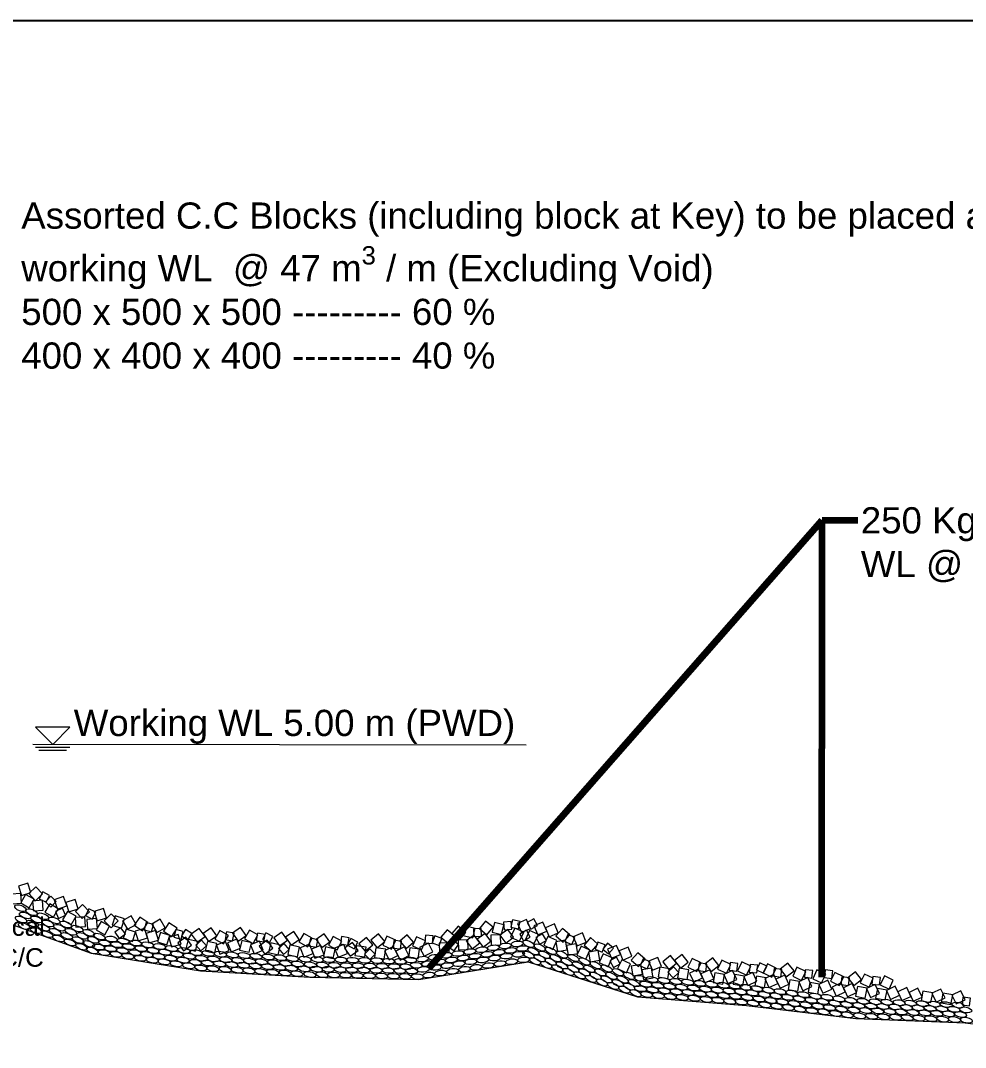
# Model space of a CAD drawing. Header units: inches. Extents: x -8940 to 26362, y -28010 to 990.
# Drawn here: x 4162.38 to 4205.63, y -22291.41 to -22244.39 of the extents above; entities that cross this region are included whole.
import ezdxf

# ---------------------------------------------------------------- set-up
doc = ezdxf.new("R2010")
doc.units = ezdxf.units.IN
doc.header["$MEASUREMENT"] = 0
doc.layers.add('LINE', color=7, linetype='Continuous')
doc.styles.get("Standard").update_dxf_attribs({"font": 'arial.ttf'})
doc.dimstyles.get("Standard").update_dxf_attribs({"dimtxt": 0.18, "dimasz": 0.18, "dimexe": 0.18, "dimexo": 0.0625, "dimgap": 0.09, "dimtad": 0, "dimtih": 1, "dimtoh": 1, "dimdec": 4, "dimzin": 0, "dimdsep": 46, "dimtxsty": 'Standard', "dimcen": 0.09, "dimadec": 0, "dimazin": 0, "dimtfac": 1, "dimtdec": 4, "dimtofl": 0, "dimtmove": 0, "dimatfit": 3, "dimfxl": 1, "dimtolj": 1, "dimtzin": 0, "dimarcsym": 0})

msp = doc.modelspace()

# ---------------------------------------------------------------- linework, layer by layer
at = {"color": 6, "lineweight": 20}
msp.add_lwpolyline([(4105.617251, -22268.869382), (4115.617251, -22268.940382), (4125.617251, -22269.819382), (4126.617251, -22270.507382), (4130.617251, -22271.291382), (4131.617251, -22272.337382), (4132.617251, -22272.987382), (4135.617251, -22275.097382), (4140.617251, -22276.797382), (4145.617251, -22279.497382), (4150.617251, -22280.997382), (4155.617251, -22283.097382), (4160.617251, -22285.297382), (4165.617251, -22287.097382), (4170.617251, -22287.897382), (4175.617251, -22288.197382), (4180.617251, -22288.297382), (4185.617251, -22287.497382), (4190.617251, -22289.087382), (4195.617251, -22289.487382), (4200.617251, -22290.087382), (4205.617251, -22290.287382), (4210.617251, -22290.897382)], dxfattribs=at)
at = {"layer": 'LINE', "color": 0, "linetype": 'ByBlock', "lineweight": 20, "ltscale": 0.5}
for p, q in [((4163.849148, -22277.537382), (4163.057148, -22276.745382)), ((4164.641148, -22276.745382), (4163.057148, -22276.745382)), ((4163.849148, -22277.537382), (4164.641148, -22276.745382)), ((4185.52249, -22277.564579), (4162.944646, -22277.537382)), ((4163.057148, -22277.669382), (4164.641148, -22277.669382)), ((4163.215548, -22277.801382), (4164.482748, -22277.801382))]:
    msp.add_line(p, q, dxfattribs=at)
at = {"layer": 'LINE', "color": 7, "lineweight": -2, "ltscale": 0.5}
msp.add_lwpolyline([(4089.482995, -22367.737677), (4089.482995, -22244.391398), (4263.912077, -22244.391398), (4263.912077, -22367.737677), (4089.482995, -22367.737677)], close=True, dxfattribs=at)
at = {"layer": 'LINE', "color": 0, "linetype": 'ByBlock', "lineweight": 20, "ltscale": 0.5}
for points in [[(4162.426597, -22284.458149), (4162.853387, -22284.315496), (4162.710734, -22283.888706), (4162.283943, -22284.031359), (4162.426597, -22284.458149)], [(4162.753868, -22284.37022), (4163.068814, -22284.691637), (4163.390231, -22284.376691), (4163.075285, -22284.055274), (4162.753868, -22284.37022)], [(4161.978985, -22284.842002), (4162.427477, -22284.805193), (4162.390668, -22284.356701), (4161.942176, -22284.39351), (4161.978985, -22284.842002)], [(4162.386404, -22284.793381), (4162.775793, -22285.018938), (4163.00135, -22284.629548), (4162.61196, -22284.403992), (4162.386404, -22284.793381)], [(4163.23774, -22284.602077), (4163.54998, -22284.76021), (4163.708113, -22284.44797), (4163.395873, -22284.289837), (4163.23774, -22284.602077)], [(4163.518693, -22284.741276), (4163.768602, -22284.986317), (4164.013644, -22284.736408), (4163.763734, -22284.491367), (4163.518693, -22284.741276)], [(4164.065783, -22285.074151), (4164.492573, -22284.931497), (4164.34992, -22284.504707), (4163.923129, -22284.64736), (4164.065783, -22285.074151)], [(4164.581412, -22285.201045), (4165.010325, -22285.064904), (4164.874183, -22284.635992), (4164.445271, -22284.772133), (4164.581412, -22285.201045)], [(4162.966729, -22285.157277), (4163.415221, -22285.120468), (4163.378411, -22284.671976), (4162.929919, -22284.708785), (4162.966729, -22285.157277)], [(4163.48973, -22285.22365), (4163.87912, -22285.449206), (4164.104676, -22285.059817), (4163.715286, -22284.83426), (4163.48973, -22285.22365)], [(4163.977587, -22285.183529), (4164.119795, -22285.503337), (4164.439602, -22285.361129), (4164.297395, -22285.041321), (4163.977587, -22285.183529)], [(4164.892641, -22285.18259), (4165.202658, -22285.508763), (4165.528832, -22285.198746), (4165.218814, -22284.872572), (4164.892641, -22285.18259)], [(4165.348301, -22285.368979), (4165.658098, -22285.531846), (4165.820965, -22285.222049), (4165.511168, -22285.059182), (4165.348301, -22285.368979)], [(4165.893335, -22285.616049), (4166.320126, -22285.473396), (4166.177472, -22285.046605), (4165.750682, -22285.189259), (4165.893335, -22285.616049)], [(4164.302885, -22285.569391), (4164.692275, -22285.794947), (4164.917831, -22285.405558), (4164.528441, -22285.180001), (4164.302885, -22285.569391)], [(4164.909814, -22285.911123), (4165.358306, -22285.874314), (4165.321496, -22285.425822), (4164.873004, -22285.462631), (4164.909814, -22285.911123)], [(4165.445723, -22285.999902), (4165.894215, -22285.963092), (4165.857406, -22285.5146), (4165.408914, -22285.55141), (4165.445723, -22285.999902)], [(4166.208709, -22285.606707), (4166.523655, -22285.928124), (4166.845072, -22285.613178), (4166.530126, -22285.291761), (4166.208709, -22285.606707)], [(4166.573252, -22285.810159), (4167.001028, -22285.949828), (4167.140697, -22285.522051), (4166.71292, -22285.382383), (4166.573252, -22285.810159)], [(4167.27489, -22285.997957), (4167.666124, -22285.775615), (4167.443782, -22285.384381), (4167.052548, -22285.606723), (4167.27489, -22285.997957)], [(4167.587041, -22285.813683), (4167.958099, -22286.068272), (4168.212689, -22285.697214), (4167.841631, -22285.442625), (4167.587041, -22285.813683)], [(4168.614829, -22286.155679), (4169.002634, -22285.927409), (4168.774363, -22285.539604), (4168.386559, -22285.767875), (4168.614829, -22286.155679)], [(4184.825689, -22285.906916), (4185.167476, -22285.982291), (4185.242851, -22285.640504), (4184.901064, -22285.565128), (4184.825689, -22285.906916)], [(4185.306296, -22286.149451), (4185.719029, -22285.970143), (4185.539721, -22285.55741), (4185.126988, -22285.736718), (4185.306296, -22286.149451)], [(4185.570061, -22285.688099), (4185.739601, -22285.994295), (4186.045797, -22285.824755), (4185.876258, -22285.518559), (4185.570061, -22285.688099)], [(4165.841245, -22286.029868), (4166.230635, -22286.255425), (4166.456191, -22285.866035), (4166.066802, -22285.640479), (4165.841245, -22286.029868)], [(4166.689067, -22286.134877), (4166.894659, -22286.418129), (4167.177911, -22286.212537), (4166.972319, -22285.929285), (4166.689067, -22286.134877)], [(4167.079032, -22286.416163), (4167.506809, -22286.555832), (4167.646477, -22286.128055), (4167.218701, -22285.988387), (4167.079032, -22286.416163)], [(4167.75531, -22286.522725), (4168.186348, -22286.393474), (4168.057096, -22285.962435), (4167.626058, -22286.091687), (4167.75531, -22286.522725)], [(4168.030336, -22286.027327), (4168.367226, -22286.122225), (4168.462124, -22285.785336), (4168.125234, -22285.690438), (4168.030336, -22286.027327)], [(4168.256806, -22286.624208), (4168.687845, -22286.494956), (4168.558593, -22286.063918), (4168.127555, -22286.193169), (4168.256806, -22286.624208)], [(4168.921369, -22286.080971), (4169.296259, -22286.329884), (4169.545172, -22285.954993), (4169.170282, -22285.706081), (4168.921369, -22286.080971)], [(4169.394893, -22286.356681), (4169.733187, -22286.446441), (4169.822947, -22286.108146), (4169.484652, -22286.018387), (4169.394893, -22286.356681)], [(4169.739808, -22286.30836), (4170.035203, -22286.496087), (4170.22293, -22286.200692), (4169.927535, -22286.012965), (4169.739808, -22286.30836)], [(4170.456755, -22286.591202), (4170.823189, -22286.330001), (4170.561988, -22285.963567), (4170.195554, -22286.224768), (4170.456755, -22286.591202)], [(4170.986955, -22286.561796), (4171.357322, -22286.306202), (4171.101727, -22285.935835), (4170.73136, -22286.191429), (4170.986955, -22286.561796)], [(4171.279188, -22286.453153), (4171.671023, -22286.674434), (4171.892304, -22286.282599), (4171.500469, -22286.061318), (4171.279188, -22286.453153)], [(4172.337584, -22286.539742), (4172.704018, -22286.278541), (4172.442816, -22285.912107), (4172.076382, -22286.173309), (4172.337584, -22286.539742)], [(4172.636446, -22286.438602), (4173.031604, -22286.653893), (4173.246895, -22286.258736), (4172.851738, -22286.043444), (4172.636446, -22286.438602)], [(4181.96179, -22286.653876), (4182.248134, -22286.306735), (4181.900993, -22286.020391), (4181.614649, -22286.367533), (4181.96179, -22286.653876)], [(4182.466313, -22286.488247), (4182.757907, -22286.145504), (4182.415164, -22285.853909), (4182.12357, -22286.196652), (4182.466313, -22286.488247)], [(4182.645292, -22286.287855), (4183.081048, -22286.400182), (4183.193374, -22285.964426), (4182.757619, -22285.8521), (4182.645292, -22286.287855)], [(4183.134924, -22286.337), (4183.483954, -22286.310951), (4183.457905, -22285.961922), (4183.108876, -22285.98797), (4183.134924, -22286.337)], [(4183.728067, -22286.257703), (4184.014411, -22285.910561), (4183.667269, -22285.624217), (4183.380926, -22285.971359), (4183.728067, -22286.257703)], [(4183.96157, -22286.129269), (4184.398985, -22286.23495), (4184.504666, -22285.797535), (4184.067251, -22285.691854), (4183.96157, -22286.129269)], [(4184.588162, -22286.637321), (4184.948999, -22286.36844), (4184.680118, -22286.007603), (4184.319281, -22286.276484), (4184.588162, -22286.637321)], [(4184.523781, -22286.02287), (4184.872374, -22285.991513), (4184.841016, -22285.64292), (4184.492424, -22285.674278), (4184.523781, -22286.02287)], [(4184.813004, -22286.35687), (4185.220571, -22286.547631), (4185.411331, -22286.140064), (4185.003765, -22285.949304), (4184.813004, -22286.35687)], [(4185.233648, -22286.218679), (4185.403188, -22286.524876), (4185.709384, -22286.355336), (4185.539844, -22286.04914), (4185.233648, -22286.218679)], [(4185.490311, -22286.461701), (4185.897877, -22286.652461), (4186.088637, -22286.244895), (4185.681071, -22286.054134), (4185.490311, -22286.461701)], [(4186.051142, -22286.262564), (4186.463875, -22286.083256), (4186.284567, -22285.670523), (4185.871834, -22285.849831), (4186.051142, -22286.262564)], [(4186.575869, -22286.344035), (4186.991283, -22286.17103), (4186.818278, -22285.755616), (4186.402863, -22285.928621), (4186.575869, -22286.344035)], [(4186.884304, -22286.298525), (4187.22157, -22286.596438), (4187.519482, -22286.259172), (4187.182216, -22285.961259), (4186.884304, -22286.298525)], [(4168.649916, -22286.571286), (4169.077692, -22286.710955), (4169.217361, -22286.283178), (4168.789584, -22286.143509), (4168.649916, -22286.571286)], [(4169.293217, -22286.806573), (4169.724256, -22286.677322), (4169.595004, -22286.246283), (4169.163966, -22286.375535), (4169.293217, -22286.806573)], [(4169.843051, -22286.983034), (4170.209485, -22286.721833), (4169.948284, -22286.355399), (4169.58185, -22286.6166), (4169.843051, -22286.983034)], [(4169.949583, -22286.902591), (4170.387904, -22287.004445), (4170.489758, -22286.566123), (4170.051437, -22286.464269), (4169.949583, -22286.902591)], [(4170.404392, -22286.721587), (4170.633889, -22286.985843), (4170.898145, -22286.756347), (4170.668648, -22286.492091), (4170.404392, -22286.721587)], [(4171.744129, -22286.462821), (4172.088007, -22286.527996), (4172.153182, -22286.184117), (4171.809303, -22286.118943), (4171.744129, -22286.462821)], [(4172.021758, -22287.037692), (4172.439891, -22286.871364), (4172.273564, -22286.453231), (4171.855431, -22286.619558), (4172.021758, -22287.037692)], [(4172.408759, -22286.95071), (4172.847081, -22287.052564), (4172.948935, -22286.614242), (4172.510613, -22286.512388), (4172.408759, -22286.95071)], [(4173.166964, -22286.518858), (4173.511794, -22286.578791), (4173.571728, -22286.233961), (4173.226897, -22286.174027), (4173.166964, -22286.518858)], [(4173.565345, -22287.133899), (4173.931779, -22286.872698), (4173.670577, -22286.506264), (4173.304143, -22286.767466), (4173.565345, -22287.133899)], [(4173.449649, -22286.476091), (4173.760281, -22286.637359), (4173.921549, -22286.326726), (4173.610917, -22286.165458), (4173.449649, -22286.476091)], [(4174.239731, -22286.754719), (4174.606165, -22286.493518), (4174.344963, -22286.127084), (4173.978529, -22286.388285), (4174.239731, -22286.754719)], [(4174.76993, -22286.725313), (4175.140297, -22286.469719), (4174.884703, -22286.099352), (4174.514336, -22286.354946), (4174.76993, -22286.725313)], [(4175.118869, -22286.581238), (4175.510704, -22286.802519), (4175.731985, -22286.410684), (4175.34015, -22286.189403), (4175.118869, -22286.581238)], [(4175.579098, -22286.755434), (4175.922976, -22286.820608), (4175.988151, -22286.47673), (4175.644273, -22286.411555), (4175.579098, -22286.755434)], [(4176.172553, -22286.832355), (4176.538987, -22286.571154), (4176.277785, -22286.20472), (4175.911352, -22286.465922), (4176.172553, -22286.832355)], [(4176.471415, -22286.731215), (4176.866573, -22286.946506), (4177.081864, -22286.551348), (4176.686707, -22286.336057), (4176.471415, -22286.731215)], [(4177.018502, -22286.672219), (4177.363333, -22286.732153), (4177.423266, -22286.387322), (4177.078436, -22286.327389), (4177.018502, -22286.672219)], [(4177.341324, -22286.733271), (4177.651957, -22286.894539), (4177.813225, -22286.583907), (4177.502592, -22286.422639), (4177.341324, -22286.733271)], [(4178.160195, -22287.008427), (4178.502469, -22286.716283), (4178.210325, -22286.374009), (4177.868051, -22286.666153), (4178.160195, -22287.008427)], [(4178.704924, -22286.845734), (4179.051605, -22286.558833), (4178.764704, -22286.212152), (4178.418023, -22286.499053), (4178.704924, -22286.845734)], [(4178.956721, -22286.727182), (4179.366351, -22286.91347), (4179.552639, -22286.503841), (4179.143009, -22286.317552), (4178.956721, -22286.727182)], [(4179.43038, -22286.860604), (4179.77863, -22286.89556), (4179.813586, -22286.54731), (4179.465336, -22286.512354), (4179.43038, -22286.860604)], [(4180.028282, -22286.88551), (4180.370556, -22286.593365), (4180.078411, -22286.251091), (4179.736137, -22286.543235), (4180.028282, -22286.88551)], [(4180.317191, -22286.758706), (4180.729609, -22286.938738), (4180.909641, -22286.52632), (4180.497223, -22286.346289), (4180.317191, -22286.758706)], [(4180.892469, -22286.621822), (4181.241211, -22286.651473), (4181.270862, -22286.302731), (4180.92212, -22286.27308), (4180.892469, -22286.621822)], [(4181.214407, -22286.617612), (4181.537913, -22286.751193), (4181.671494, -22286.427687), (4181.347988, -22286.294106), (4181.214407, -22286.617612)], [(4181.944958, -22286.793371), (4182.235029, -22286.989225), (4182.430883, -22286.699154), (4182.140811, -22286.5033), (4181.944958, -22286.793371)], [(4182.425302, -22286.948219), (4182.87505, -22286.933156), (4182.859987, -22286.483409), (4182.410239, -22286.498471), (4182.425302, -22286.948219)], [(4183.04592, -22286.896586), (4183.406757, -22286.627706), (4183.137876, -22286.266869), (4182.777039, -22286.535749), (4183.04592, -22286.896586)], [(4183.551881, -22286.820426), (4183.912718, -22286.551546), (4183.643838, -22286.190709), (4183.283001, -22286.459589), (4183.551881, -22286.820426)], [(4183.918453, -22286.722784), (4184.368201, -22286.707722), (4184.353139, -22286.257974), (4183.903391, -22286.273036), (4183.918453, -22286.722784)], [(4185.972814, -22286.379213), (4186.142354, -22286.68541), (4186.44855, -22286.51587), (4186.279011, -22286.209673), (4185.972814, -22286.379213)], [(4186.330505, -22286.735255), (4186.738071, -22286.926016), (4186.928832, -22286.518449), (4186.521265, -22286.327689), (4186.330505, -22286.735255)], [(4186.964907, -22287.022789), (4187.408485, -22286.947031), (4187.332727, -22286.503454), (4186.88915, -22286.579212), (4186.964907, -22287.022789)], [(4187.298258, -22286.564601), (4187.621071, -22286.699848), (4187.756318, -22286.377035), (4187.433505, -22286.241788), (4187.298258, -22286.564601)], [(4187.862752, -22286.763228), (4188.275485, -22286.58392), (4188.096177, -22286.171187), (4187.683444, -22286.350495), (4187.862752, -22286.763228)], [(4188.176112, -22286.726435), (4188.517873, -22287.019179), (4188.810617, -22286.677418), (4188.468856, -22286.384674), (4188.176112, -22286.726435)], [(4170.828292, -22286.995481), (4171.266613, -22287.097335), (4171.368467, -22286.659013), (4170.930146, -22286.557159), (4170.828292, -22286.995481)], [(4171.508613, -22287.144832), (4171.926746, -22286.978505), (4171.760419, -22286.560372), (4171.342286, -22286.726699), (4171.508613, -22287.144832)], [(4173.070119, -22287.129034), (4173.488253, -22286.962707), (4173.321925, -22286.544574), (4172.903792, -22286.710901), (4173.070119, -22287.129034)], [(4173.732558, -22287.066108), (4174.17088, -22287.167962), (4174.272734, -22286.72964), (4173.834412, -22286.627786), (4173.732558, -22287.066108)], [(4174.187368, -22286.885104), (4174.416864, -22287.14936), (4174.681121, -22286.919864), (4174.451624, -22286.655608), (4174.187368, -22286.885104)], [(4174.611267, -22287.158998), (4175.049589, -22287.260852), (4175.151443, -22286.82253), (4174.713121, -22286.720676), (4174.611267, -22287.158998)], [(4175.348294, -22287.272917), (4175.766428, -22287.106589), (4175.6001, -22286.688456), (4175.181967, -22286.854784), (4175.348294, -22287.272917)], [(4175.856728, -22287.330304), (4176.274861, -22287.163977), (4176.108533, -22286.745844), (4175.6904, -22286.912171), (4175.856728, -22287.330304)], [(4176.243728, -22287.243322), (4176.68205, -22287.345176), (4176.783904, -22286.906855), (4176.345582, -22286.805001), (4176.243728, -22287.243322)], [(4176.921658, -22287.282396), (4177.339791, -22287.116069), (4177.173464, -22286.697935), (4176.755331, -22286.864263), (4176.921658, -22287.282396)], [(4177.46637, -22287.23938), (4177.832804, -22286.978179), (4177.571603, -22286.611745), (4177.205169, -22286.872946), (4177.46637, -22287.23938)], [(4177.686804, -22287.198306), (4178.132334, -22287.26157), (4178.195599, -22286.816039), (4177.750068, -22286.752775), (4177.686804, -22287.198306)], [(4178.119395, -22287.14288), (4178.37105, -22287.386129), (4178.614298, -22287.134474), (4178.362644, -22286.891225), (4178.119395, -22287.14288)], [(4178.584663, -22287.291597), (4179.030194, -22287.354861), (4179.093458, -22286.90933), (4178.647927, -22286.846066), (4178.584663, -22287.291597)], [(4179.245557, -22287.396233), (4179.647602, -22287.194096), (4179.445465, -22286.792051), (4179.04342, -22286.994188), (4179.245557, -22287.396233)], [(4179.757057, -22287.40909), (4180.159102, -22287.206953), (4179.956965, -22286.804907), (4179.55492, -22287.007044), (4179.757057, -22287.40909)], [(4180.135004, -22287.288709), (4180.580535, -22287.351974), (4180.643799, -22286.906443), (4180.198268, -22286.843179), (4180.135004, -22287.288709)], [(4180.849173, -22287.238117), (4181.251219, -22287.03598), (4181.049082, -22286.633934), (4180.647036, -22286.836071), (4180.849173, -22287.238117)], [(4181.552492, -22287.08592), (4182.00224, -22287.070858), (4181.987178, -22286.62111), (4181.53743, -22286.636173), (4181.552492, -22287.08592)], [(4187.450299, -22287.184632), (4187.893876, -22287.108874), (4187.818118, -22286.665297), (4187.374541, -22286.741055), (4187.450299, -22287.184632)], [(4187.846927, -22287.180013), (4188.254494, -22287.370773), (4188.445254, -22286.963207), (4188.037688, -22286.772446), (4187.846927, -22287.180013)], [(4188.456759, -22287.491945), (4188.900337, -22287.416187), (4188.824579, -22286.97261), (4188.381001, -22287.048368), (4188.456759, -22287.491945)], [(4188.67835, -22286.915238), (4189.003185, -22287.045556), (4189.133503, -22286.720721), (4188.808668, -22286.590403), (4188.67835, -22286.915238)], [(4189.026583, -22286.90931), (4189.296898, -22287.131639), (4189.519226, -22286.861324), (4189.248911, -22286.638995), (4189.026583, -22286.90931)], [(4189.4263, -22287.328766), (4189.839033, -22287.149458), (4189.659725, -22286.736725), (4189.246992, -22286.916033), (4189.4263, -22287.328766)], [(4189.951027, -22287.410237), (4190.366441, -22287.237232), (4190.193436, -22286.821817), (4189.778022, -22286.994822), (4189.951027, -22287.410237)], [(4188.865469, -22287.527902), (4189.273035, -22287.718663), (4189.463796, -22287.311096), (4189.056229, -22287.120336), (4188.865469, -22287.527902)], [(4189.347972, -22287.445415), (4189.517512, -22287.751611), (4189.823709, -22287.582071), (4189.654169, -22287.275875), (4189.347972, -22287.445415)], [(4189.705663, -22287.801457), (4190.113229, -22287.992217), (4190.30399, -22287.584651), (4189.896423, -22287.39389), (4189.705663, -22287.801457)], [(4190.332668, -22287.413972), (4190.669933, -22287.711885), (4190.967846, -22287.374619), (4190.63058, -22287.076707), (4190.332668, -22287.413972)], [(4190.746622, -22287.680049), (4191.069435, -22287.815295), (4191.204682, -22287.492482), (4190.881869, -22287.357235), (4190.746622, -22287.680049)], [(4191.311116, -22287.878676), (4191.723849, -22287.699368), (4191.544541, -22287.286635), (4191.131808, -22287.465942), (4191.311116, -22287.878676)], [(4192.059536, -22287.836626), (4192.411797, -22287.556604), (4192.131776, -22287.204343), (4191.779514, -22287.484364), (4192.059536, -22287.836626)], [(4192.587469, -22287.779511), (4192.943952, -22287.504884), (4192.669324, -22287.148401), (4192.312842, -22287.423029), (4192.587469, -22287.779511)], [(4192.928943, -22287.740975), (4193.331822, -22287.941445), (4193.532293, -22287.538566), (4193.129413, -22287.338096), (4192.928943, -22287.740975)], [(4193.994325, -22287.936602), (4194.346587, -22287.656581), (4194.066565, -22287.30432), (4193.714304, -22287.584341), (4193.994325, -22287.936602)], [(4194.287485, -22287.819959), (4194.693368, -22288.014275), (4194.887684, -22287.608391), (4194.4818, -22287.414076), (4194.287485, -22287.819959)], [(4190.413271, -22288.138237), (4190.856849, -22288.062479), (4190.781091, -22287.618902), (4190.337513, -22287.694659), (4190.413271, -22288.138237)], [(4190.898662, -22288.300079), (4191.34224, -22288.224322), (4191.266482, -22287.780744), (4190.822905, -22287.856502), (4190.898662, -22288.300079)], [(4191.569355, -22288.174131), (4192.012406, -22288.252905), (4192.091181, -22287.809854), (4191.648129, -22287.731079), (4191.569355, -22288.174131)], [(4192.014068, -22287.969573), (4192.257081, -22288.221456), (4192.508963, -22287.978443), (4192.265951, -22287.72656), (4192.014068, -22287.969573)], [(4192.451721, -22288.220906), (4192.894772, -22288.29968), (4192.973547, -22287.856629), (4192.530496, -22287.777854), (4192.451721, -22288.220906)], [(4193.194253, -22288.419698), (4193.603109, -22288.231716), (4193.415126, -22287.822861), (4193.006271, -22288.010843), (4193.194253, -22288.419698)], [(4193.397657, -22287.890845), (4193.744475, -22287.937933), (4193.791564, -22287.591116), (4193.444746, -22287.544027), (4193.397657, -22287.890845)], [(4193.704993, -22288.450398), (4194.113848, -22288.262415), (4193.925866, -22287.85356), (4193.51701, -22288.041543), (4193.704993, -22288.450398)], [(4194.756698, -22288.486748), (4195.165553, -22288.298766), (4194.977571, -22287.889911), (4194.568715, -22288.077893), (4194.756698, -22288.486748)], [(4194.821476, -22287.87234), (4195.16897, -22287.914144), (4195.210774, -22287.56665), (4194.86328, -22287.524845), (4194.821476, -22287.87234)], [(4195.203243, -22287.905002), (4195.609127, -22288.099318), (4195.803442, -22287.693434), (4195.397558, -22287.499119), (4195.203243, -22287.905002)], [(4195.737234, -22287.957383), (4196.084728, -22287.999187), (4196.126533, -22287.651693), (4195.779038, -22287.609888), (4195.737234, -22287.957383)], [(4196.072067, -22287.861529), (4196.390714, -22288.006318), (4196.535504, -22287.687671), (4196.216857, -22287.542882), (4196.072067, -22287.861529)], [(4196.368997, -22287.98927), (4196.771876, -22288.189741), (4196.972347, -22287.786861), (4196.569468, -22287.586391), (4196.368997, -22287.98927)], [(4196.837712, -22288.139141), (4197.18453, -22288.186229), (4197.231618, -22287.839411), (4196.8848, -22287.792323), (4196.837712, -22288.139141)], [(4197.43438, -22288.184898), (4197.786641, -22287.904877), (4197.50662, -22287.552615), (4197.154358, -22287.832636), (4197.43438, -22288.184898)], [(4197.727539, -22288.146133), (4198.133422, -22288.340449), (4198.327738, -22287.934565), (4197.921854, -22287.74025), (4197.727539, -22288.146133)], [(4198.26153, -22288.198514), (4198.609024, -22288.240318), (4198.650829, -22287.892824), (4198.303334, -22287.85102), (4198.26153, -22288.198514)], [(4198.641139, -22288.265642), (4199.047023, -22288.459958), (4199.241338, -22288.054074), (4198.835455, -22287.859759), (4198.641139, -22288.265642)], [(4199.177288, -22288.205678), (4199.524783, -22288.247483), (4199.566587, -22287.899988), (4199.219092, -22287.858184), (4199.177288, -22288.205678)], [(4200.522822, -22288.574355), (4200.875083, -22288.294334), (4200.595062, -22287.942072), (4200.242801, -22288.222094), (4200.522822, -22288.574355)], [(4194.078273, -22288.431256), (4194.521325, -22288.510031), (4194.600099, -22288.066979), (4194.157048, -22287.988205), (4194.078273, -22288.431256)], [(4194.994031, -22288.516299), (4195.437083, -22288.595074), (4195.515857, -22288.152022), (4195.072806, -22288.073248), (4194.994031, -22288.516299)], [(4195.672456, -22288.571792), (4196.081312, -22288.383809), (4195.893329, -22287.974954), (4195.484474, -22288.162937), (4195.672456, -22288.571792)], [(4195.990959, -22288.588713), (4196.434011, -22288.667487), (4196.512785, -22288.224436), (4196.069734, -22288.145661), (4195.990959, -22288.588713)], [(4196.634308, -22288.667994), (4197.043163, -22288.480011), (4196.85518, -22288.071156), (4196.446325, -22288.259139), (4196.634308, -22288.667994)], [(4197.145047, -22288.698693), (4197.553903, -22288.510711), (4197.36592, -22288.101856), (4196.957065, -22288.289838), (4197.145047, -22288.698693)], [(4197.518327, -22288.75743), (4197.961379, -22288.836205), (4198.040153, -22288.393153), (4197.597102, -22288.314379), (4197.518327, -22288.75743)], [(4198.196752, -22288.812923), (4198.605607, -22288.62494), (4198.417625, -22288.216085), (4198.00877, -22288.404068), (4198.196752, -22288.812923)], [(4199.110353, -22288.932432), (4199.519208, -22288.744449), (4199.331225, -22288.335594), (4198.92237, -22288.523576), (4199.110353, -22288.932432)], [(4199.457439, -22288.378727), (4199.860319, -22288.579198), (4200.060789, -22288.176319), (4199.65791, -22287.975848), (4199.457439, -22288.378727)], [(4199.926154, -22288.528598), (4200.272972, -22288.575686), (4200.32006, -22288.228868), (4199.973242, -22288.18178), (4199.926154, -22288.528598)], [(4200.815981, -22288.457712), (4201.221865, -22288.652027), (4201.41618, -22288.246143), (4201.010297, -22288.051828), (4200.815981, -22288.457712)], [(4201.349972, -22288.510092), (4201.697467, -22288.551896), (4201.739271, -22288.204402), (4201.391776, -22288.162598), (4201.349972, -22288.510092)], [(4201.731739, -22288.542755), (4202.137623, -22288.73707), (4202.331938, -22288.331187), (4201.926055, -22288.136871), (4201.731739, -22288.542755)], [(4198.431928, -22288.876939), (4198.874979, -22288.955714), (4198.953754, -22288.512662), (4198.510702, -22288.433888), (4198.431928, -22288.876939)], [(4199.72275, -22289.057451), (4200.131605, -22288.869468), (4199.943622, -22288.460613), (4199.534767, -22288.648596), (4199.72275, -22289.057451)], [(4200.23349, -22289.088151), (4200.642345, -22288.900168), (4200.454362, -22288.491313), (4200.045507, -22288.679295), (4200.23349, -22289.088151)], [(4200.60677, -22289.069009), (4201.049821, -22289.147783), (4201.128596, -22288.704732), (4200.685544, -22288.625957), (4200.60677, -22289.069009)], [(4201.285195, -22289.124501), (4201.69405, -22288.936518), (4201.506067, -22288.527663), (4201.097212, -22288.715646), (4201.285195, -22289.124501)], [(4201.522528, -22289.154052), (4201.965579, -22289.232826), (4202.044354, -22288.789775), (4201.601302, -22288.711), (4201.522528, -22289.154052)], [(4202.200953, -22289.209544), (4202.609808, -22289.021562), (4202.421825, -22288.612706), (4202.01297, -22288.800689), (4202.200953, -22289.209544)], [(4202.727472, -22289.267197), (4203.136327, -22289.079215), (4202.948344, -22288.67036), (4202.539489, -22288.858342), (4202.727472, -22289.267197)], [(4203.238211, -22289.297897), (4203.647067, -22289.109914), (4203.459084, -22288.701059), (4203.050229, -22288.889042), (4203.238211, -22289.297897)], [(4203.611491, -22289.278755), (4204.054543, -22289.35753), (4204.133317, -22288.914478), (4203.690266, -22288.835704), (4203.611491, -22289.278755)], [(4204.289916, -22289.334248), (4204.698771, -22289.146265), (4204.510789, -22288.73741), (4204.101934, -22288.925392), (4204.289916, -22289.334248)], [(4205.205675, -22289.419291), (4205.61453, -22289.231308), (4205.426547, -22288.822453), (4205.017692, -22289.010436), (4205.205675, -22289.419291)], [(4204.52725, -22289.363798), (4204.970301, -22289.442573), (4205.049076, -22288.999521), (4204.606024, -22288.920747), (4204.52725, -22289.363798)], [(4205.476786, -22289.462737), (4205.82428, -22289.504541), (4205.866084, -22289.157047), (4205.51859, -22289.115242), (4205.476786, -22289.462737)]]:
    msp.add_lwpolyline(points, dxfattribs=at)
at = {"layer": 'LINE', "color": 7, "lineweight": 20, "ltscale": 0.5}
for centre, major_axis in [((4162.372456, -22285.036138), (-0.261054, 0.095773)), ((4162.880788, -22285.219137), (-0.261054, 0.095773)), ((4162.400636, -22285.55383), (-0.261054, 0.095773)), ((4162.59262, -22285.36413), (-0.261054, 0.095773)), ((4162.922285, -22285.741624), (-0.261054, 0.095773)), ((4163.11427, -22285.551924), (-0.261054, 0.095773)), ((4163.402437, -22285.406931), (-0.261054, 0.095773)), ((4163.632451, -22285.738469), (-0.261054, 0.095773)), ((4163.920619, -22285.593477), (-0.261054, 0.095773)), ((4162.549487, -22285.857139), (-0.261054, 0.095773)), ((4163.071137, -22286.044933), (-0.261054, 0.095773)), ((4163.440467, -22285.928169), (-0.261054, 0.095773)), ((4163.589318, -22286.231478), (-0.261054, 0.095773)), ((4163.964894, -22286.116963), (-0.261054, 0.095773)), ((4164.156878, -22285.927263), (-0.261054, 0.095773)), ((4164.445045, -22285.78227), (-0.261054, 0.095773)), ((4164.685583, -22286.117597), (-0.261054, 0.095773)), ((4164.97375, -22285.972604), (-0.261054, 0.095773)), ((4165.498172, -22286.161396), (-0.261054, 0.095773)), ((4164.113745, -22286.420272), (-0.261054, 0.095773)), ((4164.493599, -22286.307296), (-0.261054, 0.095773)), ((4164.64245, -22286.610606), (-0.261054, 0.095773)), ((4165.018021, -22286.496088), (-0.261054, 0.095773)), ((4165.210005, -22286.306389), (-0.261054, 0.095773)), ((4165.505517, -22286.671587), (-0.261054, 0.095773)), ((4165.697501, -22286.481887), (-0.261054, 0.095773)), ((4165.985668, -22286.336894), (-0.261054, 0.095773)), ((4166.2289, -22286.629884), (-0.274532, 0.044202)), ((4166.530956, -22286.44964), (-0.274532, 0.044202)), ((4167.078942, -22286.537318), (-0.274532, 0.044202)), ((4167.649813, -22286.628657), (-0.274532, 0.044202)), ((4185.110646, -22286.674301), (-0.276618, -0.028358)), ((4185.632728, -22286.668636), (-0.251713, 0.118161)), ((4165.166872, -22286.799398), (-0.261054, 0.095773)), ((4165.654368, -22286.974896), (-0.261054, 0.095773)), ((4165.95007, -22286.815049), (-0.274532, 0.044202)), ((4166.200297, -22287.071146), (-0.274532, 0.044202)), ((4166.496589, -22286.892569), (-0.274532, 0.044202)), ((4166.746815, -22287.148667), (-0.274532, 0.044202)), ((4166.775418, -22286.707405), (-0.274532, 0.044202)), ((4167.044575, -22286.980247), (-0.274532, 0.044202)), ((4167.323404, -22286.795083), (-0.274532, 0.044202)), ((4167.615446, -22287.071586), (-0.274532, 0.044202)), ((4167.894275, -22286.886422), (-0.274532, 0.044202)), ((4168.158151, -22287.158419), (-0.274532, 0.044202)), ((4168.192518, -22286.71549), (-0.274532, 0.044202)), ((4168.43698, -22286.973255), (-0.274532, 0.044202)), ((4168.739037, -22286.79301), (-0.274532, 0.044202)), ((4168.983499, -22287.050775), (-0.274532, 0.044202)), ((4169.287023, -22286.880688), (-0.274532, 0.044202)), ((4169.531485, -22287.138453), (-0.274532, 0.044202)), ((4169.857894, -22286.972027), (-0.274532, 0.044202)), ((4170.418137, -22287.071596), (-0.274532, 0.044202)), ((4170.96726, -22287.104543), (-0.274532, 0.044202)), ((4171.525019, -22287.138009), (-0.274532, 0.044202)), ((4182.405053, -22287.10908), (-0.276618, -0.028358)), ((4182.939151, -22287.023624), (-0.276618, -0.028358)), ((4183.487482, -22286.935891), (-0.276618, -0.028358)), ((4183.732021, -22287.143169), (-0.276618, -0.028358)), ((4184.023585, -22286.848231), (-0.276618, -0.028358)), ((4184.275688, -22287.056182), (-0.276618, -0.028358)), ((4184.560872, -22286.762265), (-0.276618, -0.028358)), ((4184.812974, -22286.970216), (-0.276618, -0.028358)), ((4185.165063, -22287.143745), (-0.276618, -0.028358)), ((4185.362749, -22286.882252), (-0.276618, -0.028358)), ((4185.629047, -22287.166335), (-0.251713, 0.118161)), ((4185.848247, -22287.00294), (-0.251713, 0.118161)), ((4186.150014, -22286.833133), (-0.251713, 0.118161)), ((4186.365533, -22287.167437), (-0.251713, 0.118161)), ((4186.65261, -22286.992959), (-0.251713, 0.118161)), ((4187.161061, -22287.154646), (-0.251713, 0.118161)), ((4167.294802, -22287.236344), (-0.274532, 0.044202)), ((4167.865673, -22287.327684), (-0.274532, 0.044202)), ((4168.408378, -22287.414517), (-0.274532, 0.044202)), ((4168.70467, -22287.23594), (-0.274532, 0.044202)), ((4168.954896, -22287.492037), (-0.274532, 0.044202)), ((4169.252656, -22287.323618), (-0.274532, 0.044202)), ((4169.502883, -22287.579715), (-0.274532, 0.044202)), ((4169.823527, -22287.414957), (-0.274532, 0.044202)), ((4170.102356, -22287.229792), (-0.274532, 0.044202)), ((4170.38377, -22287.514526), (-0.274532, 0.044202)), ((4170.662599, -22287.329361), (-0.274532, 0.044202)), ((4170.932893, -22287.547473), (-0.274532, 0.044202)), ((4171.211722, -22287.362309), (-0.274532, 0.044202)), ((4171.490651, -22287.580938), (-0.274532, 0.044202)), ((4171.769481, -22287.395774), (-0.274532, 0.044202)), ((4172.043505, -22287.61411), (-0.274532, 0.044202)), ((4172.077872, -22287.17118), (-0.274532, 0.044202)), ((4172.322334, -22287.428945), (-0.274532, 0.044202)), ((4172.617465, -22287.203556), (-0.274532, 0.044202)), ((4172.861927, -22287.461321), (-0.274532, 0.044202)), ((4173.159905, -22287.237107), (-0.274532, 0.044202)), ((4173.404367, -22287.494872), (-0.274532, 0.044202)), ((4173.717663, -22287.270572), (-0.274532, 0.044202)), ((4173.962126, -22287.528337), (-0.274532, 0.044202)), ((4174.270517, -22287.303744), (-0.274532, 0.044202)), ((4174.514979, -22287.561509), (-0.274532, 0.044202)), ((4174.81011, -22287.336119), (-0.274532, 0.044202)), ((4175.054572, -22287.593884), (-0.274532, 0.044202)), ((4175.401392, -22287.371596), (-0.274532, 0.044202)), ((4175.645854, -22287.629361), (-0.274532, 0.044202)), ((4175.960556, -22287.382779), (-0.274532, 0.044202)), ((4176.493325, -22287.392465), (-0.27734, 0.020107)), ((4177.04846, -22287.403568), (-0.27734, 0.020107)), ((4177.578636, -22287.414171), (-0.27734, 0.020107)), ((4178.129595, -22287.42519), (-0.27734, 0.020107)), ((4178.68744, -22287.436406), (-0.27734, 0.020107)), ((4179.233994, -22287.460956), (-0.27734, 0.020107)), ((4179.76417, -22287.47156), (-0.27734, 0.020107)), ((4180.233986, -22287.406251), (-0.27734, 0.020107)), ((4180.775563, -22287.367785), (-0.276618, -0.028358)), ((4181.015673, -22287.577785), (-0.276618, -0.028358)), ((4181.322579, -22287.280263), (-0.276618, -0.028358)), ((4181.562689, -22287.490262), (-0.276618, -0.028358)), ((4181.85918, -22287.194407), (-0.276618, -0.028358)), ((4182.09929, -22287.404406), (-0.276618, -0.028358)), ((4182.451906, -22287.57785), (-0.276618, -0.028358)), ((4182.649592, -22287.316358), (-0.276618, -0.028358)), ((4182.986004, -22287.492394), (-0.276618, -0.028358)), ((4183.18369, -22287.230902), (-0.276618, -0.028358)), ((4183.534335, -22287.404661), (-0.276618, -0.028358)), ((4184.078002, -22287.317675), (-0.276618, -0.028358)), ((4184.328228, -22287.573772), (-0.276618, -0.028358)), ((4184.615288, -22287.231709), (-0.276618, -0.028358)), ((4184.865515, -22287.487806), (-0.276618, -0.028358)), ((4185.41529, -22287.399842), (-0.276618, -0.028358)), ((4185.928585, -22287.463408), (-0.251713, 0.118161)), ((4186.146333, -22287.330832), (-0.251713, 0.118161)), ((4186.445871, -22287.627905), (-0.251713, 0.118161)), ((4186.64893, -22287.490657), (-0.251713, 0.118161)), ((4186.868129, -22287.327263), (-0.251713, 0.118161)), ((4187.157381, -22287.652345), (-0.251713, 0.118161)), ((4187.37658, -22287.48895), (-0.251713, 0.118161)), ((4187.681997, -22287.315256), (-0.251713, 0.118161)), ((4187.897515, -22287.64956), (-0.251713, 0.118161)), ((4188.199283, -22287.479753), (-0.251713, 0.118161)), ((4188.701879, -22287.639578), (-0.251713, 0.118161)), ((4170.073753, -22287.671054), (-0.274532, 0.044202)), ((4170.633997, -22287.770623), (-0.274532, 0.044202)), ((4171.183119, -22287.80357), (-0.274532, 0.044202)), ((4171.740878, -22287.837036), (-0.274532, 0.044202)), ((4172.293731, -22287.870207), (-0.274532, 0.044202)), ((4172.583098, -22287.646485), (-0.274532, 0.044202)), ((4172.833324, -22287.902583), (-0.274532, 0.044202)), ((4173.125538, -22287.680036), (-0.274532, 0.044202)), ((4173.375764, -22287.936134), (-0.274532, 0.044202)), ((4173.683296, -22287.713502), (-0.274532, 0.044202)), ((4173.933523, -22287.969599), (-0.274532, 0.044202)), ((4174.23615, -22287.746673), (-0.274532, 0.044202)), ((4174.486376, -22288.002771), (-0.274532, 0.044202)), ((4174.775742, -22287.779049), (-0.274532, 0.044202)), ((4175.025969, -22288.035146), (-0.274532, 0.044202)), ((4175.367024, -22287.814526), (-0.274532, 0.044202)), ((4175.617251, -22288.070623), (-0.274532, 0.044202)), ((4175.926188, -22287.825709), (-0.274532, 0.044202)), ((4176.176415, -22288.081806), (-0.274532, 0.044202)), ((4176.205018, -22287.640544), (-0.274532, 0.044202)), ((4176.458958, -22287.835394), (-0.27734, 0.020107)), ((4176.737788, -22287.65023), (-0.27734, 0.020107)), ((4177.014093, -22287.846497), (-0.27734, 0.020107)), ((4177.292922, -22287.661333), (-0.27734, 0.020107)), ((4177.544269, -22287.857101), (-0.27734, 0.020107)), ((4177.823098, -22287.671936), (-0.27734, 0.020107)), ((4178.095228, -22287.86812), (-0.27734, 0.020107)), ((4178.374057, -22287.682955), (-0.27734, 0.020107)), ((4178.653073, -22287.879335), (-0.27734, 0.020107)), ((4178.931902, -22287.694171), (-0.27734, 0.020107)), ((4179.208207, -22287.890438), (-0.27734, 0.020107)), ((4179.487037, -22287.705274), (-0.27734, 0.020107)), ((4179.738384, -22287.901042), (-0.27734, 0.020107)), ((4180.017213, -22287.715877), (-0.27734, 0.020107)), ((4180.289343, -22287.912061), (-0.27734, 0.020107)), ((4180.487029, -22287.650568), (-0.27734, 0.020107)), ((4180.817987, -22287.839277), (-0.276618, -0.028358)), ((4181.365003, -22287.751754), (-0.276618, -0.028358)), ((4181.61523, -22288.007852), (-0.276618, -0.028358)), ((4181.901604, -22287.665898), (-0.276618, -0.028358)), ((4182.151831, -22287.921996), (-0.276618, -0.028358)), ((4182.702132, -22287.833947), (-0.276618, -0.028358)), ((4183.236231, -22287.748492), (-0.276618, -0.028358)), ((4183.784562, -22287.660759), (-0.276618, -0.028358)), ((4186.948467, -22287.787731), (-0.251713, 0.118161)), ((4187.456918, -22287.949418), (-0.251713, 0.118161)), ((4187.678316, -22287.812954), (-0.251713, 0.118161)), ((4187.977853, -22288.110028), (-0.251713, 0.118161)), ((4188.195602, -22287.977451), (-0.251713, 0.118161)), ((4188.414802, -22287.814057), (-0.251713, 0.118161)), ((4188.917398, -22287.973882), (-0.251713, 0.118161)), ((4189.21033, -22287.801266), (-0.251713, 0.118161)), ((4189.72564, -22287.965557), (-0.251713, 0.118161)), ((4190.240829, -22288.128965), (-0.251713, 0.118161)), ((4176.709185, -22288.091492), (-0.27734, 0.020107)), ((4177.264319, -22288.102594), (-0.27734, 0.020107)), ((4177.794495, -22288.113198), (-0.27734, 0.020107)), ((4178.345454, -22288.124217), (-0.27734, 0.020107)), ((4178.9033, -22288.135433), (-0.27734, 0.020107)), ((4179.458434, -22288.146535), (-0.27734, 0.020107)), ((4179.98861, -22288.157139), (-0.27734, 0.020107)), ((4180.539569, -22288.168158), (-0.27734, 0.020107)), ((4181.068213, -22288.095374), (-0.276618, -0.028358)), ((4188.495139, -22288.274525), (-0.251713, 0.118161)), ((4188.698199, -22288.137277), (-0.251713, 0.118161)), ((4188.997736, -22288.43435), (-0.251713, 0.118161)), ((4189.20665, -22288.298964), (-0.251713, 0.118161)), ((4189.425849, -22288.13557), (-0.251713, 0.118161)), ((4189.506187, -22288.596038), (-0.251713, 0.118161)), ((4189.719863, -22288.462166), (-0.251713, 0.118161)), ((4189.939062, -22288.298772), (-0.251713, 0.118161)), ((4190.456348, -22288.463269), (-0.251713, 0.118161)), ((4190.73793, -22288.248401), (-0.273719, 0.048986)), ((4190.999597, -22288.514044), (-0.273719, 0.048986)), ((4191.285171, -22288.301015), (-0.273719, 0.048986)), ((4191.546837, -22288.566659), (-0.273719, 0.048986)), ((4191.82604, -22288.344285), (-0.273719, 0.048986)), ((4192.372046, -22288.387965), (-0.273719, 0.048986)), ((4192.919086, -22288.422893), (-0.273719, 0.048986)), ((4193.466326, -22288.475508), (-0.273719, 0.048986)), ((4194.007196, -22288.518777), (-0.273719, 0.048986)), ((4194.553202, -22288.562458), (-0.273719, 0.048986)), ((4190.0194, -22288.759239), (-0.251713, 0.118161)), ((4190.237149, -22288.626663), (-0.251713, 0.118161)), ((4190.536686, -22288.923736), (-0.251713, 0.118161)), ((4190.760387, -22288.721299), (-0.273719, 0.048986)), ((4191.032785, -22288.985567), (-0.273719, 0.048986)), ((4191.307628, -22288.773913), (-0.273719, 0.048986)), ((4191.580026, -22289.038182), (-0.273719, 0.048986)), ((4191.848497, -22288.817183), (-0.273719, 0.048986)), ((4192.087707, -22288.609928), (-0.273719, 0.048986)), ((4192.394504, -22288.860863), (-0.273719, 0.048986)), ((4192.633713, -22288.653609), (-0.273719, 0.048986)), ((4192.941543, -22288.895791), (-0.273719, 0.048986)), ((4193.180752, -22288.688537), (-0.273719, 0.048986)), ((4193.488784, -22288.948406), (-0.273719, 0.048986)), ((4193.727993, -22288.741151), (-0.273719, 0.048986)), ((4194.029653, -22288.991675), (-0.273719, 0.048986)), ((4194.268862, -22288.784421), (-0.273719, 0.048986)), ((4194.575659, -22289.035356), (-0.273719, 0.048986)), ((4194.814869, -22288.828101), (-0.273719, 0.048986)), ((4195.075137, -22288.595377), (-0.273719, 0.048986)), ((4195.336803, -22288.861021), (-0.273719, 0.048986)), ((4195.577815, -22288.656915), (-0.273719, 0.048986)), ((4195.884044, -22288.913635), (-0.273719, 0.048986)), ((4196.074508, -22288.720651), (-0.273719, 0.048986)), ((4196.421326, -22288.986798), (-0.273719, 0.048986)), ((4196.61179, -22288.793814), (-0.273719, 0.048986)), ((4197.155212, -22288.859029), (-0.273719, 0.048986)), ((4197.679575, -22288.922958), (-0.273719, 0.048986)), ((4198.216857, -22288.996121), (-0.273719, 0.048986)), ((4192.120895, -22289.081451), (-0.273719, 0.048986)), ((4192.666902, -22289.125132), (-0.273719, 0.048986)), ((4193.213941, -22289.160059), (-0.273719, 0.048986)), ((4193.761182, -22289.212674), (-0.273719, 0.048986)), ((4194.302051, -22289.255944), (-0.273719, 0.048986)), ((4194.848057, -22289.299624), (-0.273719, 0.048986)), ((4195.097594, -22289.068275), (-0.273719, 0.048986)), ((4195.369992, -22289.332544), (-0.273719, 0.048986)), ((4195.644834, -22289.12089), (-0.273719, 0.048986)), ((4195.917232, -22289.385158), (-0.273719, 0.048986)), ((4196.182117, -22289.194053), (-0.273719, 0.048986)), ((4196.454515, -22289.458321), (-0.273719, 0.048986)), ((4196.725539, -22289.259268), (-0.273719, 0.048986)), ((4196.964748, -22289.052013), (-0.273719, 0.048986)), ((4197.249902, -22289.323196), (-0.273719, 0.048986)), ((4197.489111, -22289.115942), (-0.273719, 0.048986)), ((4197.787184, -22289.396359), (-0.273719, 0.048986)), ((4198.026393, -22289.189105), (-0.273719, 0.048986)), ((4198.330606, -22289.461574), (-0.273719, 0.048986)), ((4198.569815, -22289.25432), (-0.273719, 0.048986)), ((4198.760279, -22289.061336), (-0.273719, 0.048986)), ((4199.112346, -22289.31073), (-0.273719, 0.048986)), ((4199.30281, -22289.117746), (-0.273719, 0.048986)), ((4199.649628, -22289.383893), (-0.273719, 0.048986)), ((4199.840092, -22289.190909), (-0.273719, 0.048986)), ((4200.19305, -22289.449108), (-0.273719, 0.048986)), ((4200.383514, -22289.256124), (-0.273719, 0.048986)), ((4200.757434, -22289.492534), (-0.273719, 0.048986)), ((4200.947898, -22289.29955), (-0.273719, 0.048986)), ((4201.306795, -22289.513673), (-0.273719, 0.048986)), ((4201.497259, -22289.320689), (-0.273719, 0.048986)), ((4202.043138, -22289.342524), (-0.273719, 0.048986)), ((4202.60245, -22289.364896), (-0.273719, 0.048986)), ((4203.117303, -22289.38549), (-0.273719, 0.048986)), ((4203.661442, -22289.407256), (-0.273719, 0.048986)), ((4204.204481, -22289.428977), (-0.273719, 0.048986)), ((4204.748345, -22289.450732), (-0.273719, 0.048986)), ((4205.290862, -22289.472433), (-0.273719, 0.048986)), ((4196.997937, -22289.523536), (-0.273719, 0.048986)), ((4197.5223, -22289.587465), (-0.273719, 0.048986)), ((4198.059582, -22289.660628), (-0.273719, 0.048986)), ((4198.603004, -22289.725843), (-0.273719, 0.048986)), ((4198.873137, -22289.517985), (-0.273719, 0.048986)), ((4199.145535, -22289.782253), (-0.273719, 0.048986)), ((4199.410419, -22289.591148), (-0.273719, 0.048986)), ((4199.682817, -22289.855416), (-0.273719, 0.048986)), ((4199.953841, -22289.656363), (-0.273719, 0.048986)), ((4200.226239, -22289.920631), (-0.273719, 0.048986)), ((4200.518224, -22289.699789), (-0.273719, 0.048986)), ((4200.790622, -22289.964057), (-0.273719, 0.048986)), ((4201.067586, -22289.720927), (-0.273719, 0.048986)), ((4201.613464, -22289.742762), (-0.273719, 0.048986)), ((4201.852674, -22289.535508), (-0.273719, 0.048986)), ((4202.172776, -22289.765135), (-0.273719, 0.048986)), ((4202.411986, -22289.55788), (-0.273719, 0.048986)), ((4202.687629, -22289.785729), (-0.273719, 0.048986)), ((4202.926839, -22289.578474), (-0.273719, 0.048986)), ((4203.231769, -22289.807494), (-0.273719, 0.048986)), ((4203.470978, -22289.60024), (-0.273719, 0.048986)), ((4203.774808, -22289.829216), (-0.273719, 0.048986)), ((4204.014017, -22289.621961), (-0.273719, 0.048986)), ((4204.318671, -22289.85097), (-0.273719, 0.048986)), ((4204.55788, -22289.643716), (-0.273719, 0.048986)), ((4204.861189, -22289.872671), (-0.273719, 0.048986)), ((4205.100398, -22289.665417), (-0.273719, 0.048986)), ((4205.408728, -22289.901478), (-0.273719, 0.048986)), ((4205.647938, -22289.694223), (-0.273719, 0.048986)), ((4201.339984, -22289.985195), (-0.273719, 0.048986)), ((4201.885862, -22290.007031), (-0.273719, 0.048986)), ((4202.445174, -22290.029403), (-0.273719, 0.048986)), ((4202.960027, -22290.049997), (-0.273719, 0.048986)), ((4203.504167, -22290.071763), (-0.273719, 0.048986)), ((4204.047206, -22290.093484), (-0.273719, 0.048986)), ((4204.591069, -22290.115239), (-0.273719, 0.048986)), ((4205.133587, -22290.136939), (-0.273719, 0.048986)), ((4205.681126, -22290.165746), (-0.273719, 0.048986))]:
    msp.add_ellipse(centre, major_axis=major_axis, ratio=0.459670532, dxfattribs=at)

# ---------------------------------------------------------------- texts
at = {"color": 0, "linetype": 'Continuous', "lineweight": -3, "ltscale": 0.5, "insert": (4146.860102, -22285.449524), "char_height": 0.85, "width": 26.32773935, "attachment_point": 1}
msp.add_mtext('15-18cm dia & 6.00m long local\\Phard wood bullah @ 0.60m C/C ', dxfattribs=at)
at = {"layer": 'LINE', "color": 0, "linetype": 'ByBlock', "lineweight": 20, "ltscale": 0.5, "char_height": 1.2, "attachment_point": 1}
for s, insert in [('\\A1;Assorted C.C Blocks (including block at Key) to be placed at Key & to be dumped below\\Pworking WL  @ 47 m{\\H0.7x;\\S3^ ;} / m (Excluding Void) \\P500 x 500 x 500 --------- 60 %\\P400 x 400 x 400 --------- 40 %', (4162.411132, -22252.721812)), ('250 Kg Sand Filled Geo-bag to be dumped below working \\PWL @ 50 m³/m \\P ', (4200.844688, -22266.675444))]:
    msp.add_mtext(s, dxfattribs=dict(at, insert=insert))
at = {"layer": 'LINE', "color": 0, "linetype": 'ByBlock', "lineweight": 20, "ltscale": 0.5, "insert": (4164.813585, -22275.95189), "char_height": 1.2, "width": 20.70890489, "attachment_point": 1}
msp.add_mtext('Working WL 5.00 m (PWD)', dxfattribs=at)

# ---------------------------------------------------------------- leaders
at = {"layer": 'LINE', "color": 7, "lineweight": 20, "ltscale": 0.5}
for points in [[(4181.092943, -22287.749751), (4199.075421, -22267.265685), (4200.707704, -22267.265685)], [(4199.057486, -22288.19092), (4199.075421, -22267.265685), (4200.707704, -22267.265685)]]:
    msp.add_leader(points, dimstyle='Standard', override={"dimtxt": 0.9, "dimasz": 0.7, "dimclrd": 7, "dimclre": 7, "dimclrt": 7, "dimlwd": 65535, "dimlwe": 65535}, dxfattribs=at)

doc.saveas('drawing.dxf')
